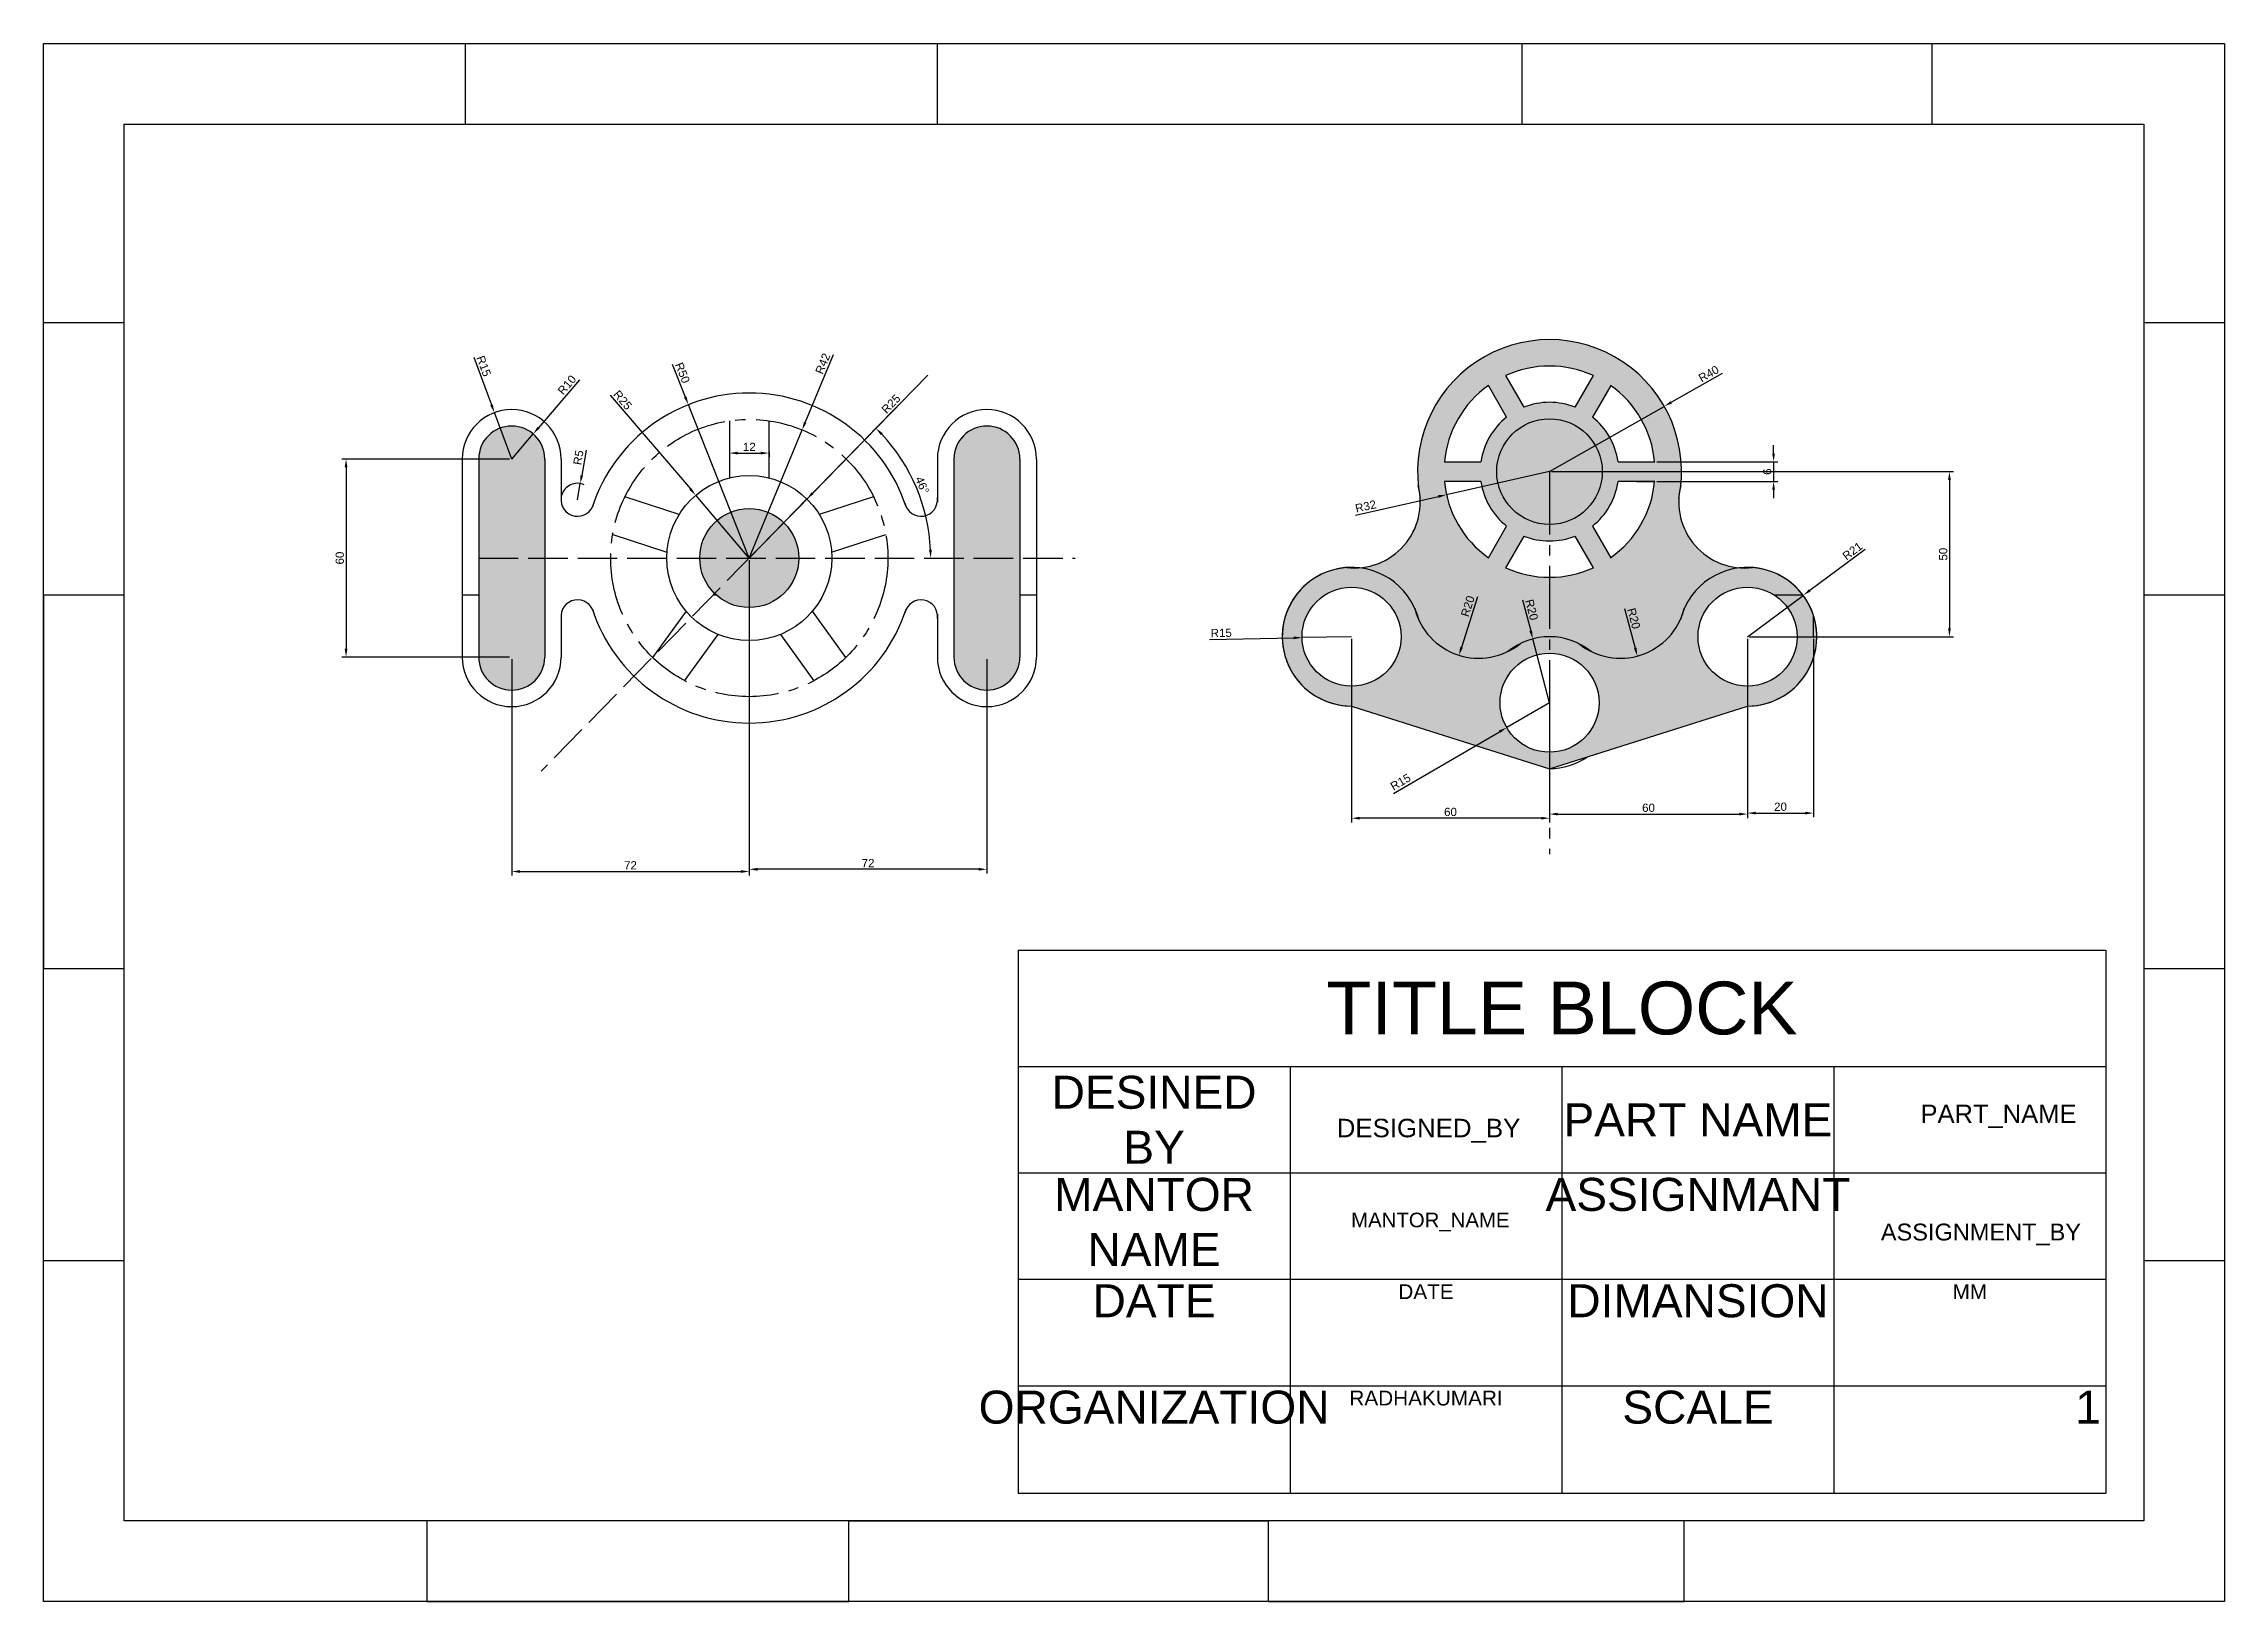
# Model space of a CAD drawing. Header units: millimetres. Extents: x 1802 to 3933, y 1104 to 2882.
# Drawn here: x 1802 to 2463, y 1104 to 1576 of the extents above; entities outside this region: 1.
import ezdxf

# ---------------------------------------------------------------- set-up
doc = ezdxf.new("R2010")
doc.units = ezdxf.units.MM
doc.linetypes.add('ACAD_ISO02W100', pattern=[15, 12, -3])
doc.linetypes.add('CENTER2', pattern=[28.575, 19.05, -3.175, 3.175, -3.175])
doc.styles.get("Standard").update_dxf_attribs({"font": 'arial.ttf'})
doc.dimstyles.new('ISO-25', dxfattribs={"dimtxt": 2.5, "dimasz": 2.5, "dimexe": 1.25, "dimexo": 0.625, "dimtad": 1, "dimtxsty": 'Standard', "dimcen": 2.5, "dimadec": 0, "dimazin": 0, "dimtfac": 1, "dimtmove": 0, "dimatfit": 3, "dimfxl": 1, "dimarcsym": 0})

# ---------------------------------------------------------------- blocks, each defined once
blk = doc.blocks.new('*U3')
blk.add_line((-5.54, 0), (5.54, 0))
blk = doc.blocks.new('*U4')
at = {"color": 0, "linetype": 'ByBlock', "lineweight": -2, "transparency": 16777216}
for p, rotation in [((2431.32, 1430.88), 59.99999999999999), ((2405, 1427.88), 120), ((2394.44, 1403.59), 180), ((2436.52, 1385.29), 300.0000000000001), ((2410.19, 1382.29), 240)]:
    blk.add_blockref('*U3', p, dxfattribs=dict(at, rotation=rotation))
blk.add_blockref('*U3', (2447.08, 1409.59), dxfattribs=at)
blk = doc.blocks.new('*U5')
blk.add_line((5.54, 0), (-5.54, 0))
blk = doc.blocks.new('*U6')
at = {"color": 0, "linetype": 'ByBlock', "lineweight": -2, "transparency": 16777216}
for p, rotation in [((2410.19, 1430.88), 119.9999999999999), ((2436.52, 1427.88), 59.99999999999994), ((2394.44, 1409.59), 180), ((2405, 1385.29), 239.9999999999999), ((2431.32, 1382.29), 299.9999999999998)]:
    blk.add_blockref('*U5', p, dxfattribs=dict(at, rotation=rotation))
blk.add_blockref('*U5', (2447.08, 1403.59), dxfattribs=at)
blk = doc.blocks.new('*D7')
at = {"color": 0, "lineweight": -2, "transparency": 16777216}
for p, q in [((2326.53, 1451.88), (2326.53, 1454.38)), ((2291.11, 1449.38), (2327.78, 1449.38)), ((2326.53, 1449.38), (2326.53, 1443.38)), ((2291.11, 1443.38), (2327.78, 1443.38)), ((2326.53, 1440.88), (2326.53, 1438.38))]:
    blk.add_line(p, q, dxfattribs=at)
at = {"color": 0, "transparency": 16777216}
for points in [[(2326.11, 1451.88), (2326.94, 1451.88), (2326.53, 1449.38)], [(2326.11, 1440.88), (2326.94, 1440.88), (2326.53, 1443.38)]]:
    blk.add_solid(points, dxfattribs=at)
at = {"layer": 'Defpoints', "color": 0, "transparency": 16777216}
for p in [(2290.48, 1449.38), (2290.48, 1443.38), (2326.53, 1443.38)]:
    blk.add_point(p, dxfattribs=at)
at = {"color": 0, "transparency": 16777216, "insert": (2324.62, 1446.38), "char_height": 2.5, "attachment_point": 5, "rotation": 90}
blk.add_mtext('6', dxfattribs=at)
blk = doc.blocks.new('*D8')
at = {"color": 0, "lineweight": -2, "transparency": 16777216}
for p, q in [((2310.95, 1476.16), (2295.56, 1467.4)), ((2258.62, 1446.38), (2293.39, 1466.17))]:
    blk.add_line(p, q, dxfattribs=at)
at = {"color": 0, "transparency": 16777216}
blk.add_solid([(2295.36, 1467.76), (2295.77, 1467.04), (2293.39, 1466.17)], dxfattribs=at)
at = {"layer": 'Defpoints', "color": 0, "transparency": 16777216}
for p in [(2293.39, 1466.17), (2258.62, 1446.38)]:
    blk.add_point(p, dxfattribs=at)
at = {"color": 0, "transparency": 16777216, "insert": (2306.87, 1476.02), "char_height": 2.5, "attachment_point": 5, "rotation": 29.6387}
blk.add_mtext('R40', dxfattribs=at)
blk = doc.blocks.new('*D9')
at = {"color": 0, "lineweight": -2, "transparency": 16777216}
blk.add_line((2281.39, 1404.9), (2284.59, 1392.95), dxfattribs=at)
at = {"color": 0, "transparency": 16777216}
blk.add_solid([(2284.99, 1393.05), (2284.19, 1392.84), (2285.24, 1390.53)], dxfattribs=at)
at = {"layer": 'Defpoints', "color": 0, "transparency": 16777216}
for p in [(2280.07, 1409.85), (2285.24, 1390.53)]:
    blk.add_point(p, dxfattribs=at)
at = {"color": 0, "transparency": 16777216, "insert": (2284.16, 1401.91), "char_height": 2.5, "attachment_point": 5, "rotation": 284.97721}
blk.add_mtext('R20', dxfattribs=at)
blk = doc.blocks.new('*D10')
at = {"color": 0, "lineweight": -2, "transparency": 16777216}
blk.add_line((2236.75, 1408.49), (2231.93, 1393.16), dxfattribs=at)
at = {"color": 0, "transparency": 16777216}
blk.add_solid([(2231.53, 1393.28), (2232.32, 1393.03), (2231.18, 1390.77)], dxfattribs=at)
at = {"layer": 'Defpoints', "color": 0, "transparency": 16777216}
for p in [(2237.18, 1409.85), (2231.18, 1390.77)]:
    blk.add_point(p, dxfattribs=at)
at = {"color": 0, "transparency": 16777216, "insert": (2233.85, 1405.62), "char_height": 2.5, "attachment_point": 5, "rotation": 72.52851}
blk.add_mtext('R20', dxfattribs=at)
blk = doc.blocks.new('*D11')
at = {"color": 0, "lineweight": -2, "transparency": 16777216}
for p, q in [((2250.47, 1407.55), (2252.93, 1398.15)), ((2258.62, 1376.38), (2253.56, 1395.73))]:
    blk.add_line(p, q, dxfattribs=at)
at = {"color": 0, "transparency": 16777216}
blk.add_solid([(2253.33, 1398.26), (2252.52, 1398.05), (2253.56, 1395.73)], dxfattribs=at)
at = {"layer": 'Defpoints', "color": 0, "transparency": 16777216}
for p in [(2253.56, 1395.73), (2258.62, 1376.38)]:
    blk.add_point(p, dxfattribs=at)
at = {"color": 0, "transparency": 16777216, "insert": (2253.22, 1404.54), "char_height": 2.5, "attachment_point": 5, "rotation": 284.6707}
blk.add_mtext('R20', dxfattribs=at)
blk = doc.blocks.new('*D12')
at = {"color": 0, "lineweight": -2, "transparency": 16777216}
for p, q in [((2258.62, 1376.38), (2245.65, 1368.85)), ((2211.31, 1348.91), (2243.49, 1367.6))]:
    blk.add_line(p, q, dxfattribs=at)
at = {"color": 0, "transparency": 16777216}
blk.add_solid([(2243.28, 1367.96), (2243.7, 1367.24), (2245.65, 1368.85)], dxfattribs=at)
at = {"layer": 'Defpoints', "color": 0, "transparency": 16777216}
for p in [(2258.62, 1376.38), (2245.65, 1368.85)]:
    blk.add_point(p, dxfattribs=at)
at = {"color": 0, "transparency": 16777216, "insert": (2213.48, 1352.37), "char_height": 2.5, "attachment_point": 5, "rotation": 30.14343}
blk.add_mtext('R15', dxfattribs=at)
blk = doc.blocks.new('*D13')
at = {"color": 0, "lineweight": -2, "transparency": 16777216}
for p, q in [((2155.56, 1395.55), (2181.13, 1396.04)), ((2198.62, 1396.38), (2183.63, 1396.09))]:
    blk.add_line(p, q, dxfattribs=at)
at = {"color": 0, "transparency": 16777216}
blk.add_solid([(2181.12, 1396.46), (2181.14, 1395.63), (2183.63, 1396.09)], dxfattribs=at)
at = {"layer": 'Defpoints', "color": 0, "transparency": 16777216}
for p in [(2183.63, 1396.09), (2198.62, 1396.38)]:
    blk.add_point(p, dxfattribs=at)
at = {"color": 0, "transparency": 16777216, "insert": (2159.14, 1397.52), "char_height": 2.5, "attachment_point": 5, "rotation": 1.11397}
blk.add_mtext('R15', dxfattribs=at)
blk = doc.blocks.new('*D14')
at = {"color": 0, "lineweight": -2, "transparency": 16777216}
for p, q in [((2258.62, 1446.38), (2227.4, 1439.4)), ((2199.84, 1433.23), (2224.96, 1438.85))]:
    blk.add_line(p, q, dxfattribs=at)
at = {"color": 0, "transparency": 16777216}
blk.add_solid([(2224.87, 1439.26), (2225.05, 1438.44), (2227.4, 1439.4)], dxfattribs=at)
at = {"layer": 'Defpoints', "color": 0, "transparency": 16777216}
for p in [(2258.62, 1446.38), (2227.4, 1439.4)]:
    blk.add_point(p, dxfattribs=at)
at = {"color": 0, "transparency": 16777216, "insert": (2202.93, 1435.87), "char_height": 2.5, "attachment_point": 5, "rotation": 12.61452}
blk.add_mtext('R32', dxfattribs=at)
blk = doc.blocks.new('*D15')
at = {"color": 0, "lineweight": -2, "transparency": 16777216}
for p, q in [((2354.25, 1422.84), (2337.49, 1410.4)), ((2318.62, 1396.38), (2335.48, 1408.91))]:
    blk.add_line(p, q, dxfattribs=at)
at = {"color": 0, "transparency": 16777216}
blk.add_solid([(2337.24, 1410.73), (2337.74, 1410.06), (2335.48, 1408.91)], dxfattribs=at)
at = {"layer": 'Defpoints', "color": 0, "transparency": 16777216}
for p in [(2335.48, 1408.91), (2318.62, 1396.38)]:
    blk.add_point(p, dxfattribs=at)
at = {"color": 0, "transparency": 16777216, "insert": (2350.42, 1422.34), "char_height": 2.5, "attachment_point": 5, "rotation": 36.6011}
blk.add_mtext('R21', dxfattribs=at)
blk = doc.blocks.new('*D16')
at = {"color": 0, "lineweight": -2, "transparency": 16777216}
for p, q in [((2259.25, 1446.38), (2381.07, 1446.38)), ((2379.82, 1443.88), (2379.82, 1398.88)), ((2319.25, 1396.38), (2381.07, 1396.38))]:
    blk.add_line(p, q, dxfattribs=at)
at = {"color": 0, "transparency": 16777216}
for points in [[(2379.4, 1443.88), (2380.23, 1443.88), (2379.82, 1446.38)], [(2379.4, 1398.88), (2380.23, 1398.88), (2379.82, 1396.38)]]:
    blk.add_solid(points, dxfattribs=at)
at = {"layer": 'Defpoints', "color": 0, "transparency": 16777216}
for p in [(2258.62, 1446.38), (2318.62, 1396.38), (2379.82, 1396.38)]:
    blk.add_point(p, dxfattribs=at)
at = {"color": 0, "transparency": 16777216, "insert": (2377.92, 1421.38), "char_height": 2.5, "attachment_point": 5, "rotation": 90}
blk.add_mtext('50', dxfattribs=at)
blk = doc.blocks.new('*D17')
at = {"color": 0, "lineweight": -2, "transparency": 16777216}
for p, q in [((2318.62, 1395.76), (2318.62, 1341.39)), ((2258.62, 1375.76), (2258.62, 1341.39)), ((2261.12, 1342.64), (2316.12, 1342.64))]:
    blk.add_line(p, q, dxfattribs=at)
at = {"color": 0, "transparency": 16777216}
for points in [[(2261.12, 1343.06), (2261.12, 1342.23), (2258.62, 1342.64)], [(2316.12, 1343.06), (2316.12, 1342.23), (2318.62, 1342.64)]]:
    blk.add_solid(points, dxfattribs=at)
at = {"layer": 'Defpoints', "color": 0, "transparency": 16777216}
for p in [(2318.62, 1396.38), (2258.62, 1376.38), (2318.62, 1342.64)]:
    blk.add_point(p, dxfattribs=at)
at = {"color": 0, "transparency": 16777216, "insert": (2288.62, 1344.54), "char_height": 2.5, "attachment_point": 5}
blk.add_mtext('60', dxfattribs=at)
blk = doc.blocks.new('*D18')
at = {"color": 0, "lineweight": -2, "transparency": 16777216}
for p, q in [((2198.62, 1395.76), (2198.62, 1340.14)), ((2258.62, 1375.76), (2258.62, 1340.14)), ((2256.12, 1341.39), (2201.12, 1341.39))]:
    blk.add_line(p, q, dxfattribs=at)
at = {"color": 0, "transparency": 16777216}
for points in [[(2201.12, 1341.81), (2201.12, 1340.98), (2198.62, 1341.39)], [(2256.12, 1341.81), (2256.12, 1340.98), (2258.62, 1341.39)]]:
    blk.add_solid(points, dxfattribs=at)
at = {"layer": 'Defpoints', "color": 0, "transparency": 16777216}
for p in [(2198.62, 1396.38), (2258.62, 1376.38), (2198.62, 1341.39)]:
    blk.add_point(p, dxfattribs=at)
at = {"color": 0, "transparency": 16777216, "insert": (2228.62, 1343.29), "char_height": 2.5, "attachment_point": 5}
blk.add_mtext('60', dxfattribs=at)
blk = doc.blocks.new('*D20')
at = {"color": 0, "lineweight": -2, "transparency": 16777216}
for p, q in [((2318.62, 1395.76), (2318.62, 1341.7)), ((2338.62, 1395.76), (2338.62, 1341.7)), ((2321.12, 1342.95), (2336.12, 1342.95))]:
    blk.add_line(p, q, dxfattribs=at)
at = {"color": 0, "transparency": 16777216}
for points in [[(2321.12, 1343.37), (2321.12, 1342.53), (2318.62, 1342.95)], [(2336.12, 1343.37), (2336.12, 1342.53), (2338.62, 1342.95)]]:
    blk.add_solid(points, dxfattribs=at)
at = {"layer": 'Defpoints', "color": 0, "transparency": 16777216}
for p in [(2318.62, 1396.38), (2338.62, 1396.38), (2338.62, 1342.95)]:
    blk.add_point(p, dxfattribs=at)
at = {"color": 0, "transparency": 16777216, "insert": (2328.62, 1344.85), "char_height": 2.5, "attachment_point": 5}
blk.add_mtext('20', dxfattribs=at)
blk = doc.blocks.new('*D21')
at = {"color": 0, "lineweight": -2, "transparency": 16777216}
for p, q in [((1943.49, 1450.21), (1892.68, 1450.21)), ((1893.93, 1447.71), (1893.93, 1392.71)), ((1943.49, 1390.21), (1892.68, 1390.21))]:
    blk.add_line(p, q, dxfattribs=at)
at = {"color": 0, "transparency": 16777216}
for points in [[(1893.51, 1447.71), (1894.35, 1447.71), (1893.93, 1450.21)], [(1893.51, 1392.71), (1894.35, 1392.71), (1893.93, 1390.21)]]:
    blk.add_solid(points, dxfattribs=at)
at = {"layer": 'Defpoints', "color": 0, "transparency": 16777216}
for p in [(1944.12, 1450.21), (1893.93, 1390.21), (1944.12, 1390.21)]:
    blk.add_point(p, dxfattribs=at)
at = {"color": 0, "transparency": 16777216, "insert": (1892.03, 1420.21), "char_height": 2.5, "attachment_point": 5, "rotation": 90}
blk.add_mtext('60', dxfattribs=at)
blk = doc.blocks.new('*U22')
for p, q in [((-6, 8.65), (-6, -8.65)), ((6, -8.65), (6, 8.65))]:
    blk.add_line(p, q)
blk = doc.blocks.new('*U23')
at = {"color": 0, "linetype": 'ByBlock', "lineweight": -2, "transparency": 16777216}
blk.add_blockref('*U22', (2016.12, 1453.13), dxfattribs=at)
for p, rotation in [((1984.81, 1430.38), 72), ((2047.43, 1430.38), 288), ((1996.77, 1393.57), 144), ((2035.47, 1393.57), 216)]:
    blk.add_blockref('*U22', p, dxfattribs=dict(at, rotation=rotation))
blk = doc.blocks.new('*D24')
at = {"color": 0, "lineweight": -2, "transparency": 16777216}
for p, q in [((1973.98, 1469.59), (1998.27, 1441.13)), ((2016.12, 1420.21), (1999.89, 1439.22))]:
    blk.add_line(p, q, dxfattribs=at)
at = {"color": 0, "transparency": 16777216}
blk.add_solid([(1998.58, 1441.4), (1997.95, 1440.86), (1999.89, 1439.22)], dxfattribs=at)
at = {"layer": 'Defpoints', "color": 0, "transparency": 16777216}
for p in [(1999.89, 1439.22), (2016.12, 1420.21)]:
    blk.add_point(p, dxfattribs=at)
at = {"color": 0, "transparency": 16777216, "insert": (1977.77, 1468.07), "char_height": 2.5, "attachment_point": 5, "rotation": 310.47463}
blk.add_mtext('R25', dxfattribs=at)
blk = doc.blocks.new('*D25')
at = {"color": 0, "lineweight": -2, "transparency": 16777216}
for p, q in [((1992.78, 1478.97), (1996.74, 1469)), ((2016.12, 1420.21), (1997.66, 1466.67))]:
    blk.add_line(p, q, dxfattribs=at)
at = {"color": 0, "transparency": 16777216}
blk.add_solid([(1997.12, 1469.15), (1996.35, 1468.84), (1997.66, 1466.67)], dxfattribs=at)
at = {"layer": 'Defpoints', "color": 0, "transparency": 16777216}
for p in [(1997.66, 1466.67), (2016.12, 1420.21)]:
    blk.add_point(p, dxfattribs=at)
at = {"color": 0, "transparency": 16777216, "insert": (1995.88, 1476.32), "char_height": 2.5, "attachment_point": 5, "rotation": 291.66499}
blk.add_mtext('R50', dxfattribs=at)
blk = doc.blocks.new('*D26')
at = {"color": 0, "lineweight": -2, "transparency": 16777216}
for p, q in [((2062.95, 1468.17), (2035.33, 1439.88)), ((2016.12, 1420.21), (2033.58, 1438.1))]:
    blk.add_line(p, q, dxfattribs=at)
at = {"color": 0, "transparency": 16777216}
blk.add_solid([(2035.03, 1440.18), (2035.63, 1439.59), (2033.58, 1438.1)], dxfattribs=at)
at = {"layer": 'Defpoints', "color": 0, "transparency": 16777216}
for p in [(2033.58, 1438.1), (2016.12, 1420.21)]:
    blk.add_point(p, dxfattribs=at)
at = {"color": 0, "transparency": 16777216, "insert": (2059.06, 1466.91), "char_height": 2.5, "attachment_point": 5, "rotation": 45.68742}
blk.add_mtext('R25', dxfattribs=at)
blk = doc.blocks.new('*D27')
at = {"color": 0, "lineweight": -2, "transparency": 16777216}
for p, q in [((1964.66, 1474.17), (1952.25, 1459.7)), ((1944.12, 1450.21), (1950.63, 1457.8))]:
    blk.add_line(p, q, dxfattribs=at)
at = {"color": 0, "transparency": 16777216}
blk.add_solid([(1951.94, 1459.97), (1952.57, 1459.43), (1950.63, 1457.8)], dxfattribs=at)
at = {"layer": 'Defpoints', "color": 0, "transparency": 16777216}
for p in [(1950.63, 1457.8), (1944.12, 1450.21)]:
    blk.add_point(p, dxfattribs=at)
at = {"color": 0, "transparency": 16777216, "insert": (1960.87, 1472.67), "char_height": 2.5, "attachment_point": 5, "rotation": 49.40009}
blk.add_mtext('R10', dxfattribs=at)
blk = doc.blocks.new('*D28')
at = {"color": 0, "lineweight": -2, "transparency": 16777216}
for p, q in [((1932.6, 1481.1), (1938, 1466.6)), ((1944.12, 1450.21), (1938.88, 1464.26))]:
    blk.add_line(p, q, dxfattribs=at)
at = {"color": 0, "transparency": 16777216}
blk.add_solid([(1938.39, 1466.75), (1937.61, 1466.46), (1938.88, 1464.26)], dxfattribs=at)
at = {"layer": 'Defpoints', "color": 0, "transparency": 16777216}
for p in [(1938.88, 1464.26), (1944.12, 1450.21)]:
    blk.add_point(p, dxfattribs=at)
at = {"color": 0, "transparency": 16777216, "insert": (1935.65, 1478.37), "char_height": 2.5, "attachment_point": 5, "rotation": 290.45185}
blk.add_mtext('R15', dxfattribs=at)
blk = doc.blocks.new('*D29')
at = {"color": 0, "lineweight": -2, "transparency": 16777216}
for p, q in [((2010.12, 1452.5), (2010.12, 1450.75)), ((2012.62, 1452), (2019.62, 1452)), ((2022.12, 1452.5), (2022.12, 1450.75))]:
    blk.add_line(p, q, dxfattribs=at)
at = {"color": 0, "transparency": 16777216}
for points in [[(2012.62, 1452.42), (2012.62, 1451.58), (2010.12, 1452)], [(2019.62, 1452.42), (2019.62, 1451.58), (2022.12, 1452)]]:
    blk.add_solid(points, dxfattribs=at)
at = {"layer": 'Defpoints', "color": 0, "transparency": 16777216}
for p in [(2010.12, 1453.13), (2022.12, 1453.13), (2022.12, 1452)]:
    blk.add_point(p, dxfattribs=at)
at = {"color": 0, "transparency": 16777216, "insert": (2016.12, 1453.88), "char_height": 2.5, "attachment_point": 5}
blk.add_mtext('12', dxfattribs=at)
blk = doc.blocks.new('*D31')
at = {"color": 0, "lineweight": -2, "transparency": 16777216}
for p, q in [((2016.12, 1419.58), (2016.12, 1324.67)), ((2088.12, 1389.58), (2088.12, 1324.67)), ((2085.62, 1325.92), (2018.62, 1325.92))]:
    blk.add_line(p, q, dxfattribs=at)
at = {"color": 0, "transparency": 16777216}
for points in [[(2018.62, 1326.34), (2018.62, 1325.5), (2016.12, 1325.92)], [(2085.62, 1326.34), (2085.62, 1325.5), (2088.12, 1325.92)]]:
    blk.add_solid(points, dxfattribs=at)
at = {"layer": 'Defpoints', "color": 0, "transparency": 16777216}
for p in [(2016.12, 1420.21), (2088.12, 1390.21), (2016.12, 1325.92)]:
    blk.add_point(p, dxfattribs=at)
at = {"color": 0, "transparency": 16777216, "insert": (2052.12, 1327.8), "char_height": 2.5, "attachment_point": 5}
blk.add_mtext('72', dxfattribs=at)
blk = doc.blocks.new('*D33')
at = {"color": 0, "lineweight": -2, "transparency": 16777216}
for p, q in [((2016.12, 1419.58), (2016.12, 1324)), ((1944.12, 1389.58), (1944.12, 1324)), ((1946.62, 1325.25), (2013.62, 1325.25))]:
    blk.add_line(p, q, dxfattribs=at)
at = {"color": 0, "transparency": 16777216}
for points in [[(1946.62, 1325.67), (1946.62, 1324.84), (1944.12, 1325.25)], [(2013.62, 1325.67), (2013.62, 1324.84), (2016.12, 1325.25)]]:
    blk.add_solid(points, dxfattribs=at)
at = {"layer": 'Defpoints', "color": 0, "transparency": 16777216}
for p in [(2016.12, 1420.21), (1944.12, 1390.21), (2016.12, 1325.25)]:
    blk.add_point(p, dxfattribs=at)
at = {"color": 0, "transparency": 16777216, "insert": (1980.12, 1327.13), "char_height": 2.5, "attachment_point": 5}
blk.add_mtext('72', dxfattribs=at)
blk = doc.blocks.new('*D34')
at = {"color": 0, "lineweight": -2, "transparency": 16777216}
blk.add_arc((2016.12, 1420.21), 54.96, 2.60656, 43.08087, dxfattribs=at)
at = {"color": 0, "transparency": 16777216}
for points in [[(2055.96, 1457.45), (2056.56, 1458.04), (2054.51, 1459.53)], [(2071.44, 1422.72), (2070.6, 1422.7), (2071.08, 1420.21)]]:
    blk.add_solid(points, dxfattribs=at)
at = {"layer": 'Defpoints', "color": 0, "transparency": 16777216}
for p in [(2070.21, 1475.61), (2069.15, 1434.64), (1934.12, 1420.21), (2114.86, 1420.21), (1953.05, 1355.6)]:
    blk.add_point(p, dxfattribs=at)
at = {"color": 0, "transparency": 16777216, "insert": (2068.52, 1442.28), "char_height": 2.5, "attachment_point": 5, "rotation": 292.84371}
blk.add_mtext('46°', dxfattribs=at)
blk = doc.blocks.new('*D35')
at = {"color": 0, "lineweight": -2, "transparency": 16777216}
for p, q in [((2041.5, 1481.73), (2033.09, 1461.35)), ((2016.12, 1420.21), (2032.13, 1459.03))]:
    blk.add_line(p, q, dxfattribs=at)
at = {"color": 0, "transparency": 16777216}
blk.add_solid([(2032.7, 1461.5), (2033.47, 1461.19), (2032.13, 1459.03)], dxfattribs=at)
at = {"layer": 'Defpoints', "color": 0, "transparency": 16777216}
for p in [(2032.13, 1459.03), (2016.12, 1420.21)]:
    blk.add_point(p, dxfattribs=at)
at = {"color": 0, "transparency": 16777216, "insert": (2038.39, 1479.12), "char_height": 2.5, "attachment_point": 5, "rotation": 67.58587}
blk.add_mtext('R42', dxfattribs=at)
blk = doc.blocks.new('*D36')
at = {"color": 0, "lineweight": -2, "transparency": 16777216}
for p, q in [((1966.66, 1452.94), (1965.34, 1445.25)), ((1964.07, 1437.86), (1964.92, 1442.78))]:
    blk.add_line(p, q, dxfattribs=at)
blk.add_arc((1964.07, 1437.86), 5, 65.92886, 164.97285, dxfattribs=at)
at = {"color": 0, "transparency": 16777216}
blk.add_solid([(1964.93, 1445.32), (1965.75, 1445.18), (1964.92, 1442.78)], dxfattribs=at)
at = {"layer": 'Defpoints', "color": 0, "transparency": 16777216}
for p in [(1964.92, 1442.78), (1964.07, 1437.86)]:
    blk.add_point(p, dxfattribs=at)
at = {"color": 0, "transparency": 16777216, "insert": (1964.34, 1450.65), "char_height": 2.5, "attachment_point": 5, "rotation": 80.25281}
blk.add_mtext('R5', dxfattribs=at)
blk = doc.blocks.new('*T38')
at = {"color": 0, "linetype": 'ByBlock', "lineweight": -2, "transparency": 16777216}
for p, q in [((0, 0), (329.62, 0)), ((0, 0), (0, -164.49)), ((329.62, 0), (329.62, -164.49)), ((0, -35.25), (329.62, -35.25)), ((82.41, -35.25), (82.41, -164.49)), ((164.81, -35.25), (164.81, -164.49)), ((247.22, -35.25), (247.22, -164.49)), ((0, -67.47), (329.62, -67.47)), ((0, -99.69), (329.62, -99.69)), ((0, -131.92), (329.62, -131.92)), ((0, -164.49), (329.62, -164.49))]:
    blk.add_line(p, q, dxfattribs=at)
at = {"color": 0, "transparency": 16777216}
for s, insert, char_height, width, attachment_point in [('TITLE BLOCK', (164.81, -17.62), 16, 326.6222, 5), ('DESINED BY', (41.2, -51.36), 10, 79.4055, 5), ('PART NAME', (206.01, -51.36), 10, 79.4055, 5), ('MANTOR NAME', (41.2, -68.97), 10, 79.4055, 2), ('ASSIGNMANT ', (206.01, -68.97), 10, 79.4055, 2), ('DATE', (41.2, -101.19), 10, 79.4055, 2), ('DATE', (123.61, -101.19), 4.5, 79.4055, 2), ('DIMANSION', (206.01, -101.19), 10, 79.4055, 2), ('MM', (288.42, -101.19), 4.5, 79.4055, 2), ('ORGANIZATION', (41.2, -133.42), 10, 79.4055, 2), ('RADHAKUMARI', (123.61, -133.42), 4.5, 79.4055, 2), ('SCALE', (206.01, -133.42), 10, 79.4055, 2), ('1', (328.12, -133.42), 10, 79.4055, 3)]:
    blk.add_mtext(s, dxfattribs=dict(at, insert=insert, char_height=char_height, width=width, attachment_point=attachment_point))

msp = doc.modelspace()

# ---------------------------------------------------------------- hatches: boundary and pattern name
h = msp.add_hatch(color=256)
h.set_gradient(color1=(0, 0, 255), color2=(255, 255, 0), tint=1, name='CYLINDER')
h.paths.add_polyline_path([(2250.83, 1426.884, 0.0953502), (2258.625, 1425.384), (2258.625, 1430.384, -0.4142136), (2242.625, 1446.384, -1), (2274.625, 1446.384, -0.4142136), (2258.625, 1430.384), (2258.625, 1425.384, 0.0953502), (2266.419, 1426.884), (2271.956, 1417.293, -0.1078429), (2258.625, 1414.384), (2258.625, 1396.384, -0.1722451), (2271.236, 1391.907, 0.4232661), (2298.276, 1401.575, -0.3108802), (2316.207, 1417.244, -0.4654064), (2298.398, 1442.133, 1.1125778), (2218.851, 1442.133, -0.4654064), (2201.043, 1417.244, -0.3108802), (2218.973, 1401.575, 0.4232661), (2246.013, 1391.907, -0.1722451), (2258.625, 1396.384), (2258.625, 1414.384, -0.1078429), (2245.293, 1417.293)])
h.paths.add_polyline_path([(2226.766, 1443.384), (2237.84, 1443.384, 0.1924501), (2245.634, 1429.884), (2240.097, 1420.293, -0.2182238)], flags=16)
h.paths.add_polyline_path([(2226.766, 1449.384, -0.2182238), (2240.097, 1472.475), (2245.634, 1462.884, 0.1924501), (2237.84, 1449.384)], flags=16)
h.paths.add_polyline_path([(2271.615, 1429.884, 0.1924501), (2279.409, 1443.384), (2290.484, 1443.384, -0.2182238), (2277.152, 1420.293)], flags=16)
h.paths.add_polyline_path([(2250.83, 1465.884), (2245.293, 1475.475, -0.2182238), (2271.956, 1475.475), (2266.419, 1465.884, 0.1924501)], flags=16)
h.paths.add_polyline_path([(2279.409, 1449.384, 0.1924501), (2271.615, 1462.884), (2277.152, 1472.475, -0.2182238), (2290.484, 1449.384)], flags=16)
h.paths.add_polyline_path([(2258.625, 1391.384), (2258.625, 1396.384, 0.1148579), (2249.792, 1394.328, -0.5487872), (2217.78, 1404.991, 0.2641753), (2201.043, 1417.244, -0.0497133), (2197.076, 1417.327, 0.963766), (2198.625, 1375.384), (2258.625, 1356.384), (2258.625, 1361.384, -0.4142136), (2243.625, 1376.384, -0.4142136)])
h.paths.add_polyline_path([(2183.625, 1396.384, -1), (2213.625, 1396.384, -1)], flags=16)
h.paths.add_polyline_path([(2320.173, 1417.327, -0.0497133), (2316.207, 1417.244, 0.2641753), (2299.47, 1404.991, -0.5487872), (2267.458, 1394.328, 0.1148579), (2258.625, 1396.384), (2258.625, 1391.384, -0.4142136), (2273.625, 1376.384, -0.4142136), (2258.625, 1361.384), (2258.625, 1356.384), (2318.625, 1375.384, 0.963766)])
h.paths.add_polyline_path([(2303.625, 1396.384, -1), (2333.625, 1396.384, -1)], flags=16)
h.paths.add_polyline_path([(2274.625, 1446.384, 1), (2242.625, 1446.384, 0.4142136), (2258.625, 1430.384, 0.4142136)], flags=17)
h = msp.add_hatch(color=256)
h.set_gradient(color1=(0, 0, 255), color2=(255, 255, 0), tint=1, name='INVSPHERICAL')
h.paths.add_polyline_path([(1954.118, 1420.207), (1934.118, 1420.207), (1934.118, 1390.207, 1), (1954.118, 1390.207)])
h.paths.add_polyline_path([(1954.118, 1450.207, 1), (1934.118, 1450.207), (1934.118, 1420.207), (1954.118, 1420.207)])
h.paths.add_polyline_path([(2098.118, 1450.207, 1), (2078.118, 1450.207), (2078.118, 1420.207), (2098.118, 1420.207)])
h.paths.add_polyline_path([(2098.118, 1420.207), (2078.118, 1420.207), (2078.118, 1390.207, 1), (2098.118, 1390.207)])
h.paths.add_polyline_path([(2031.118, 1420.207), (2016.118, 1420.207), (2005.639, 1409.474, 0.6638487)])
h.paths.add_polyline_path([(2026.597, 1430.94), (2016.118, 1420.207), (2031.118, 1420.207, 0.2020324)])
h.paths.add_polyline_path([(2026.597, 1430.94, 0.6638487), (2001.118, 1420.207), (2016.118, 1420.207)])
h.paths.add_polyline_path([(2016.118, 1420.207), (2001.118, 1420.207, 0.2020324), (2005.639, 1409.474)])

# ---------------------------------------------------------------- linework, layer by layer
for p, q in [((1929.998, 1576.051), (1929.998, 1551.627)), ((2073.131, 1551.627), (2073.131, 1576.051)), ((2073.131, 1576.051), (2250.258, 1576.051)), ((2250.258, 1576.051), (2250.258, 1551.627)), ((2374.605, 1551.627), (2374.605, 1576.051)), ((1929.998, 1551.627), (2073.131, 1551.627)), ((2250.258, 1551.627), (2374.605, 1551.627)), ((1802.278, 1491.556), (1826.702, 1491.556)), ((2438.708, 1491.556), (2463.132, 1491.556)), ((2463.132, 1491.556), (2463.132, 1408.965)), ((2016.118, 1420.207), (2070.211, 1475.614)), ((1929.118, 1450.207), (1929.118, 1390.207)), ((1934.118, 1450.207), (1934.118, 1390.207)), ((1954.118, 1450.207), (1954.118, 1390.207)), ((1959.118, 1450.207), (1959.118, 1437.173)), ((2073.118, 1450.207), (2073.118, 1437.173)), ((2078.118, 1450.207), (2078.118, 1390.207)), ((2098.118, 1450.207), (2098.118, 1390.207)), ((2103.118, 1450.207), (2103.118, 1390.207)), ((2284.947, 1443.384), (2290.484, 1443.384)), ((1802.278, 1408.965), (1802.278, 1295.876)), ((1826.702, 1408.965), (1802.278, 1408.965)), ((1934.118, 1408.965), (1929.118, 1408.965)), ((2006.187, 1408.965), (2005.143, 1408.965)), ((2103.118, 1408.965), (2098.118, 1408.965)), ((2335.439, 1408.965), (2326.792, 1408.965)), ((2463.132, 1408.965), (2438.708, 1408.965)), ((1959.118, 1403.241), (1959.118, 1390.207)), ((2073.118, 1403.241), (2073.118, 1390.207)), ((2338.625, 1396.384), (2338.625, 1402.787)), ((2198.625, 1375.384), (2258.625, 1356.384)), ((2258.625, 1356.384), (2318.625, 1375.384)), ((1802.278, 1295.876), (1826.702, 1295.876)), ((2438.708, 1295.876), (2463.132, 1295.876)), ((2463.132, 1295.876), (2463.132, 1207.272)), ((1826.702, 1207.272), (1802.278, 1207.272)), ((2463.132, 1207.272), (2438.708, 1207.272)), ((1918.369, 1128.563), (1918.369, 1104.139)), ((2046.294, 1104.139), (2046.294, 1128.563)), ((2046.294, 1128.563), (2173.324, 1128.563)), ((2173.324, 1128.563), (2173.324, 1104.139)), ((2299.46, 1104.139), (2299.46, 1128.563)), ((1918.369, 1104.139), (2046.294, 1104.139)), ((2173.324, 1104.139), (2299.46, 1104.139))]:
    msp.add_line(p, q)
at = {"linetype": 'ACAD_ISO02W100'}
for p, q in [((2070.211, 1475.614), (1953.048, 1355.605)), ((1934.118, 1420.207), (2114.863, 1420.207))]:
    msp.add_line(p, q, dxfattribs=at)
at = {"linetype": 'CENTER2'}
msp.add_line((2258.625, 1446.384), (2258.625, 1330.552), dxfattribs=at)
for points in [[(1802.278, 1576.051), (2463.132, 1576.051), (2463.132, 1104.139), (1802.278, 1104.139)], [(1826.702, 1551.627), (2438.708, 1551.627), (2438.708, 1128.563), (1826.702, 1128.563)]]:
    msp.add_lwpolyline(points, close=True)
for centre, radius in [((3928.328, 2876.698), 5), ((2258.625, 1446.384), 16), ((2016.118, 1420.207), 25), ((2016.118, 1420.207), 15), ((2198.625, 1396.384), 15), ((2318.625, 1396.384), 15), ((2258.625, 1376.384), 15)]:
    msp.add_circle(centre, radius)
msp.add_circle((2016.118, 1420.207), 42, dxfattribs=at)
for centre, radius, start, end in [((2258.625, 1446.384), 40, 348.417015, 191.582985), ((2258.625, 1446.384), 32, 65.379379, 114.620621), ((2016.118, 1420.207), 50, 18.028106, 161.971894), ((2258.625, 1446.384), 32, 125.379379, 174.620621), ((2258.625, 1446.384), 21, 68.213211, 111.786789), ((2258.625, 1446.384), 32, 5.379379, 54.620621), ((1944.118, 1450.207), 15, 0, 180), ((2088.118, 1450.207), 15, 0, 180), ((2258.625, 1446.384), 21, 128.213211, 171.786789), ((2258.625, 1446.384), 21, 8.213211, 51.786789), ((1944.118, 1450.207), 10, 0, 180), ((2088.118, 1450.207), 10, 0, 180), ((2199.474, 1437.183), 20, 263.116056, 14.330411), ((2258.625, 1446.384), 32, 185.379379, 234.620621), ((2258.625, 1446.384), 21, 188.213211, 231.786789), ((2258.625, 1446.384), 21, 308.213211, 351.786789), ((2258.625, 1446.384), 32, 305.379379, 354.620621), ((2317.776, 1437.183), 20, 165.669589, 276.883944), ((1964.071, 1437.857), 5, 172.134822, 348.3296), ((2068.165, 1437.857), 5, 191.6704, 7.865178), ((2258.625, 1446.384), 21, 248.213211, 291.786789), ((2198.625, 1396.384), 21, 83.387938, 270), ((2198.625, 1396.384), 21, 14.310207, 270), ((2258.625, 1446.384), 32, 245.379379, 294.620621), ((2318.625, 1396.384), 21, 270, 165.689793), ((2318.625, 1396.384), 21, 270, 96.612062), ((1964.071, 1402.557), 5, 11.6704, 187.865178), ((2016.118, 1420.207), 50, 198.028106, 341.971894), ((2068.165, 1402.557), 5, 352.134822, 168.3296), ((2237.181, 1409.851), 20, 194.062409, 309.092074), ((2280.069, 1409.851), 20, 230.907926, 345.937591), ((2258.625, 1376.384), 20, 50.907926, 129.092074), ((1944.118, 1390.207), 15, 180, 360), ((1944.118, 1390.207), 10, 180, 360), ((2088.118, 1390.207), 15, 180, 360), ((2088.118, 1390.207), 10, 180, 360), ((2258.625, 1376.384), 20, 270, 305.142518)]:
    msp.add_arc(centre, radius, start, end)

# ---------------------------------------------------------------- block references
for name, p in [('*U4', (-162.133, 39.795)), ('*U6', (-162.133, 39.795)), ('*U23', (0, 0)), ('*T38', (2097.586, 1301.402))]:
    msp.add_blockref(name, p)

# ---------------------------------------------------------------- texts
for tag, p, height in [('DESIGNED_BY', (2194.139, 1244.738), 5.6), ('PART_NAME', (2371.044, 1249.101), 5.535), ('MANTOR_NAME', (2198.507, 1217.47), 4.417), ('ASSIGNMENT_BY', (2359.032, 1213.471), 5.107)]:
    msp.add_attdef(tag, p, '', height=height)

# ---------------------------------------------------------------- dimensions: what is measured, and where the dimension line sits
for center, mpoint, picture, middle in [((1944.118, 1450.207), (1938.877, 1464.261), '*D28', (1933.864, 1477.704)), ((2016.118, 1420.207), (2032.133, 1459.034), '*D35', (2040.123, 1478.407)), ((1944.118, 1450.207), (1950.626, 1457.8), '*D27', (1962.312, 1471.435)), ((2016.118, 1420.207), (1997.659, 1466.675), '*D25', (1994.108, 1475.614)), ((2258.625, 1446.384), (2293.391, 1466.165), '*D8', (2307.815, 1474.372)), ((2016.118, 1420.207), (1999.89, 1439.224), '*D24', (1976.328, 1466.837)), ((2016.118, 1420.207), (2033.582, 1438.095), '*D26', (2060.419, 1465.584)), ((2258.625, 1446.384), (2227.397, 1439.396), '*D14', (2203.348, 1434.014)), ((2318.625, 1396.384), (2335.484, 1408.905), '*D15', (2351.543, 1420.833)), ((2237.181, 1409.851), (2231.176, 1390.773), '*D10', (2235.668, 1405.045)), ((2280.069, 1409.851), (2285.238, 1390.53), '*D9', (2282.326, 1401.415)), ((2198.625, 1396.384), (2183.628, 1396.093), '*D13', (2159.176, 1395.617)), ((2258.625, 1376.384), (2245.653, 1368.852), '*D12', (2214.439, 1350.726))]:
    dim = msp.add_radius_dim(center=center, mpoint=mpoint, dimstyle='ISO-25')
    dim.commit()
    dim.dimension.update_dxf_attribs({"geometry": picture, "text_midpoint": middle, "dimtype": 164})
dim = msp.add_angular_dim_2l(base=(2069.146, 1434.643), line1=((1934.118, 1420.207), (2114.863, 1420.207)), line2=((2070.211, 1475.614), (1953.048, 1355.605)), dimstyle='ISO-25')
dim.commit()
dim.dimension.update_dxf_attribs({"geometry": '*D34', "text_midpoint": (2068.518, 1442.281)})
for base, p1, p2, picture, middle in [((2022.118, 1452), (2010.118, 1453.126), (2022.118, 1453.126), '*D29', (2016.118, 1453.881)), ((2016.118, 1325.253), (1944.118, 1390.207), (2016.118, 1420.207), '*D33', (1980.118, 1327.133)), ((2016.118, 1325.921), (2088.118, 1390.207), (2016.118, 1420.207), '*D31', (2052.118, 1327.801)), ((2198.625, 1341.393), (2258.625, 1376.384), (2198.625, 1396.384), '*D18', (2228.625, 1343.294)), ((2318.625, 1342.643), (2258.625, 1376.384), (2318.625, 1396.384), '*D17', (2288.625, 1344.544)), ((2338.625, 1342.949), (2318.625, 1396.384), (2338.625, 1396.384), '*D20', (2328.625, 1344.85))]:
    dim = msp.add_linear_dim(base=base, p1=p1, p2=p2, dimstyle='ISO-25')
    dim.commit()
    dim.dimension.update_dxf_attribs({"geometry": picture, "text_midpoint": middle})
for base, p1, p2, picture, middle in [((2326.526, 1443.384), (2290.484, 1449.384), (2290.484, 1443.384), '*D7', (2324.624, 1446.384)), ((1893.929, 1390.207), (1944.118, 1450.207), (1944.118, 1390.207), '*D21', (1892.028, 1420.207)), ((2379.817, 1396.384), (2258.625, 1446.384), (2318.625, 1396.384), '*D16', (2377.915, 1421.384))]:
    dim = msp.add_linear_dim(base=base, p1=p1, p2=p2, angle=90, dimstyle='ISO-25')
    dim.commit()
    dim.dimension.update_dxf_attribs({"geometry": picture, "text_midpoint": middle})
for center, mpoint, picture, middle in [((1964.071, 1437.857), (1964.918, 1442.785), '*D36', (1964.344, 1450.645)), ((2258.625, 1376.384), (2253.559, 1395.732), '*D11', (2253.219, 1404.541))]:
    dim = msp.add_radius_dim(center=center, mpoint=mpoint, dimstyle='ISO-25')
    dim.commit()
    dim.dimension.update_dxf_attribs({"geometry": picture, "text_midpoint": middle})

doc.saveas('drawing.dxf')
